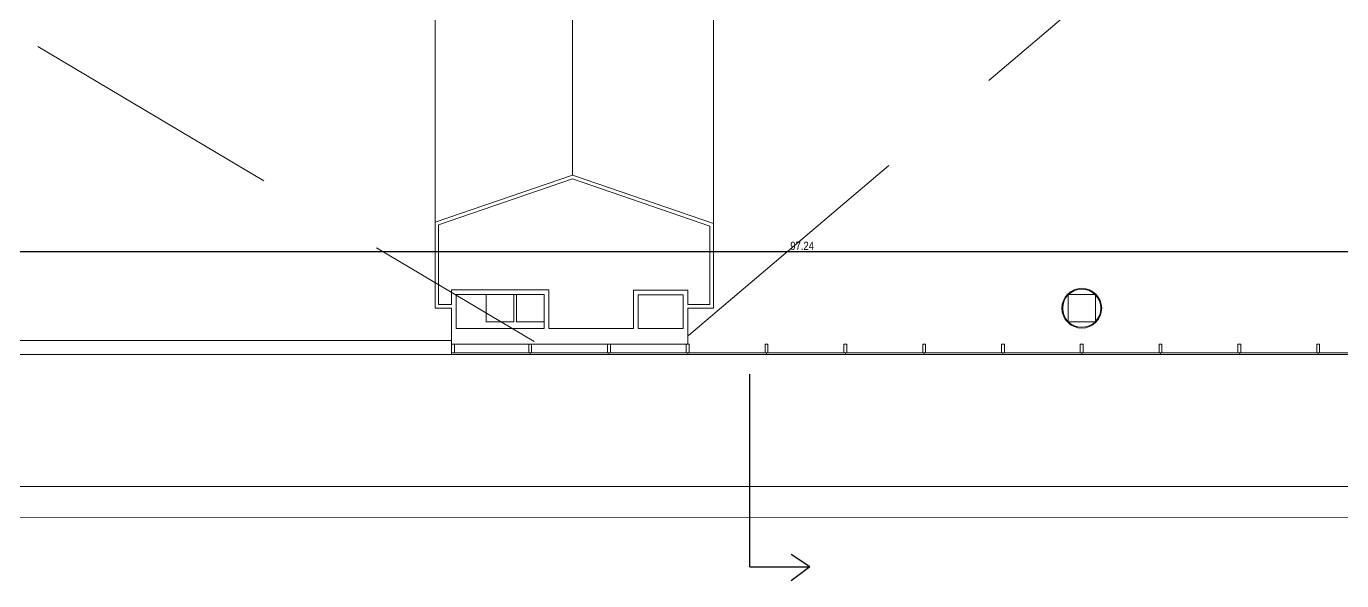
# Model space of a CAD drawing. Header units: millimetres. Extents: x 38 to 139, y 58 to 123.
# Drawn here: x 74.08 to 97.93, y 57.55 to 67.61 of the extents above; entities that cross this region are included whole.
import ezdxf

# ---------------------------------------------------------------- set-up
doc = ezdxf.new("R2010")
doc.units = ezdxf.units.MM
doc.linetypes.add('Hidden', pattern=[7.14375, 4.7625, -2.38125])
for name, color, linetype, lineweight in [('A-----NPP', 7, 'Continuous', 9), ('A-CLNGSUM', 7, 'Continuous', 9), ('A-WALL', 7, 'Continuous', 9), ('A-WALLCWM', 7, 'Continuous', 9), ('DIMENSION', 1, 'Continuous', 25), ('S-COLSPRM', 7, 'Continuous', 9)]:
    doc.layers.add(name, color=color, linetype=linetype, lineweight=lineweight)
doc.layers.add('estructura', color=7, linetype='Continuous')
doc.layers.add('Lineas Rotulo', color=7, linetype='Continuous')
doc.styles.add('ARIALNARROW', font='ARIALN.TTF')
doc.dimstyles.new('C', dxfattribs={"dimscale": 1.5, "dimtxt": 0.15, "dimasz": 0.08, "dimexe": 0.01, "dimexo": 0, "dimgap": 0.025, "dimtad": 1, "dimzin": 0, "dimdsep": 46, "dimtxsty": 'ARIALNARROW', "dimblk": 'OBLIQUE', "dimcen": 0, "dimclrd": 256, "dimclre": 256, "dimclrt": 256, "dimadec": 0, "dimazin": 0, "dimtfac": 1.666667, "dimtofl": 0, "dimtmove": 0, "dimatfit": 0, "dimldrblk": 'OBLIQUE', "dimfxl": 0.1, "dimtolj": 1, "dimtzin": 0, "dimarcsym": 0})

# ---------------------------------------------------------------- blocks, each defined once
blk = doc.blocks.new('_Oblique')
at = {"layer": 'estructura', "color": 0, "lineweight": -2}
blk.add_line((-0.5, -0.5), (0.5, 0.5), dxfattribs=at)
blk = doc.blocks.new('*D73')
at = {"layer": 'Defpoints', "color": 0}
for p in [(136.763166, 77.831209), (39.523379, 68.622821), (136.763166, 63.52282)]:
    blk.add_point(p, dxfattribs=at)
at = {"layer": 'DIMENSION', "lineweight": -2}
for p, q in [((136.763166, 77.831209), (136.763166, 63.51282)), ((39.523379, 68.622821), (39.523379, 63.51282)), ((39.523379, 63.52282), (136.763166, 63.52282))]:
    blk.add_line(p, q, dxfattribs=at)
at = {"layer": 'DIMENSION', "lineweight": -2, "xscale": 0.08, "yscale": 0.08, "zscale": 0.08, "rotation": 180}
blk.add_blockref('_Oblique', (39.523379, 63.52282), dxfattribs=at)
at = {"layer": 'DIMENSION', "lineweight": -2, "xscale": 0.08, "yscale": 0.08, "zscale": 0.08}
blk.add_blockref('_Oblique', (136.763166, 63.52282), dxfattribs=at)
at = {"layer": 'DIMENSION', "insert": (88.143273, 63.624397), "char_height": 0.15, "attachment_point": 5, "style": 'ARIALNARROW'}
blk.add_mtext('\\A1;97.24', dxfattribs=at)

msp = doc.modelspace()

# ---------------------------------------------------------------- linework, layer by layer
at = {"layer": 'A-----NPP', "color": 252, "linetype": 'Hidden'}
for p, q in [((55.866108, 78.193709), (83.286648, 61.891209)), ((86.085145, 61.996209), (104.640587, 77.779209))]:
    msp.add_line(p, q, dxfattribs=at)
at = {"layer": 'A-----NPP', "color": 252, "linetype": 'Continuous'}
for p, q in [((39.488379, 59.259208), (136.088382, 59.259208)), ((51.452887, 58.703906), (137.038482, 58.688668))]:
    msp.add_line(p, q, dxfattribs=at)
at = {"layer": 'A-CLNGSUM', "color": 252}
for p, q in [((81.486487, 68.733709), (81.486487, 64.053709)), ((86.534887, 64.031369), (86.534887, 68.754951)), ((83.978187, 64.91011), (83.978187, 67.878808))]:
    msp.add_line(p, q, dxfattribs=at)
at = {"layer": 'A-WALL', "color": 252, "lineweight": 18}
for p, q in [((83.978187, 64.91011), (81.486487, 64.053709)), ((86.534887, 64.031369), (83.978187, 64.91011)), ((81.551487, 64.007318), (83.978187, 64.841378)), ((83.978187, 64.841378), (86.469887, 63.984977)), ((81.486487, 64.053709), (81.486487, 62.493709)), ((81.551487, 62.558709), (81.551487, 64.007318)), ((86.469887, 63.984977), (86.469887, 62.558709)), ((86.534887, 62.493709), (86.534887, 64.031369)), ((81.785587, 62.828709), (81.785587, 62.558709)), ((83.548387, 62.828709), (81.785587, 62.828709)), ((81.870587, 62.123709), (81.870587, 62.743709)), ((81.870587, 62.743709), (83.463387, 62.743709)), ((83.463387, 62.743709), (83.463387, 62.123709)), ((83.548387, 62.123709), (83.548387, 62.828709)), ((86.069887, 62.823709), (85.083382, 62.823709)), ((85.083382, 62.823709), (85.083382, 62.123709)), ((85.168382, 62.738709), (85.984887, 62.738709)), ((85.168382, 62.123709), (85.168382, 62.738709)), ((85.984887, 62.738709), (85.984887, 62.123709)), ((86.069887, 62.558709), (86.069887, 62.823709)), ((81.486487, 62.493709), (81.785587, 62.493709)), ((81.785587, 62.558709), (81.551487, 62.558709)), ((81.785587, 61.656209), (81.785587, 62.493709)), ((86.469887, 62.558709), (86.069887, 62.558709)), ((86.069887, 61.843709), (86.069887, 62.493709)), ((86.069887, 62.493709), (86.534887, 62.493709)), ((83.463387, 62.123709), (81.870587, 62.123709)), ((85.083382, 62.123709), (83.548387, 62.123709)), ((85.984887, 62.123709), (85.168382, 62.123709)), ((81.785587, 61.906209), (55.891108, 61.906209)), ((81.785587, 61.843709), (86.069887, 61.843709)), ((55.641108, 61.656209), (81.785587, 61.656209))]:
    msp.add_line(p, q, dxfattribs=at)
at = {"layer": 'A-WALL', "color": 252}
for radius, start, end in [(0.361053, 0, 180), (0.346053, 0, 180), (0.361053, 180, 0), (0.346053, 180, 0)]:
    msp.add_arc((93.213387, 62.493709), radius, start, end, dxfattribs=at)
at = {"layer": 'A-WALLCWM', "color": 252, "lineweight": 18, "extrusion": (0, 0, -1)}
for p, q in [((81.837587, 61.843709), (81.785587, 61.843709)), ((81.785587, 61.843709), (81.785587, 61.683709)), ((81.837587, 61.683709), (81.837587, 61.843709)), ((83.237587, 61.843709), (83.185587, 61.843709)), ((83.185587, 61.843709), (83.185587, 61.683709)), ((83.237587, 61.683709), (83.237587, 61.843709)), ((84.666287, 61.843709), (84.614287, 61.843709)), ((84.614287, 61.843709), (84.614287, 61.683709)), ((84.666287, 61.683709), (84.666287, 61.843709)), ((86.094987, 61.843709), (86.042987, 61.843709)), ((86.042987, 61.843709), (86.042987, 61.683709)), ((86.094987, 61.683709), (86.094987, 61.843709)), ((87.523687, 61.843709), (87.471687, 61.843709)), ((87.471687, 61.843709), (87.471687, 61.683709)), ((87.523687, 61.683709), (87.523687, 61.843709)), ((88.952387, 61.843709), (88.900387, 61.843709)), ((88.900387, 61.843709), (88.900387, 61.683709)), ((88.952387, 61.683709), (88.952387, 61.843709)), ((90.381087, 61.843709), (90.329087, 61.843709)), ((90.329087, 61.843709), (90.329087, 61.683709)), ((90.381087, 61.683709), (90.381087, 61.843709)), ((91.809787, 61.843709), (91.757787, 61.843709)), ((91.757787, 61.843709), (91.757787, 61.683709)), ((91.809787, 61.683709), (91.809787, 61.843709)), ((93.238487, 61.843709), (93.186487, 61.843709)), ((93.186487, 61.843709), (93.186487, 61.683709)), ((93.238487, 61.683709), (93.238487, 61.843709)), ((94.667187, 61.843709), (94.615187, 61.843709)), ((94.615187, 61.843709), (94.615187, 61.683709)), ((94.667187, 61.683709), (94.667187, 61.843709)), ((96.095887, 61.843709), (96.043887, 61.843709)), ((96.043887, 61.843709), (96.043887, 61.683709)), ((96.095887, 61.683709), (96.095887, 61.843709)), ((97.524587, 61.843709), (97.472587, 61.843709)), ((97.472587, 61.843709), (97.472587, 61.683709)), ((97.524587, 61.683709), (97.524587, 61.843709)), ((81.785587, 61.683709), (81.837587, 61.683709)), ((83.185587, 61.683709), (83.237587, 61.683709)), ((84.614287, 61.683709), (84.666287, 61.683709)), ((86.042987, 61.683709), (86.094987, 61.683709)), ((87.471687, 61.683709), (87.523687, 61.683709)), ((88.900387, 61.683709), (88.952387, 61.683709)), ((90.329087, 61.683709), (90.381087, 61.683709)), ((91.757787, 61.683709), (91.809787, 61.683709)), ((93.186487, 61.683709), (93.238487, 61.683709)), ((94.615187, 61.683709), (94.667187, 61.683709)), ((96.043887, 61.683709), (96.095887, 61.683709)), ((97.472587, 61.683709), (97.524587, 61.683709))]:
    msp.add_line(p, q, dxfattribs=at)
at = {"layer": 'A-WALLCWM', "color": 252}
for p, q in [((83.211587, 61.681209), (81.785587, 61.681209)), ((81.785587, 61.681209), (81.785587, 61.656209)), ((81.785587, 61.656209), (83.211587, 61.656209)), ((84.640287, 61.681209), (83.211587, 61.681209)), ((83.211587, 61.681209), (83.211587, 61.656209)), ((83.211587, 61.656209), (83.211587, 61.681209)), ((83.211587, 61.656209), (84.640287, 61.656209)), ((86.068987, 61.681209), (84.640287, 61.681209)), ((84.640287, 61.681209), (84.640287, 61.656209)), ((84.640287, 61.656209), (84.640287, 61.681209)), ((84.640287, 61.656209), (86.068987, 61.656209)), ((87.497687, 61.681209), (86.068987, 61.681209)), ((86.068987, 61.681209), (86.068987, 61.656209)), ((86.068987, 61.656209), (86.068987, 61.681209)), ((86.068987, 61.656209), (87.497687, 61.656209)), ((88.926387, 61.681209), (87.497687, 61.681209)), ((87.497687, 61.681209), (87.497687, 61.656209)), ((87.497687, 61.656209), (87.497687, 61.681209)), ((87.497687, 61.656209), (88.926387, 61.656209)), ((90.355087, 61.681209), (88.926387, 61.681209)), ((88.926387, 61.681209), (88.926387, 61.656209)), ((88.926387, 61.656209), (88.926387, 61.681209)), ((88.926387, 61.656209), (90.355087, 61.656209)), ((91.783787, 61.681209), (90.355087, 61.681209)), ((90.355087, 61.681209), (90.355087, 61.656209)), ((90.355087, 61.656209), (90.355087, 61.681209)), ((90.355087, 61.656209), (91.783787, 61.656209)), ((93.212487, 61.681209), (91.783787, 61.681209)), ((91.783787, 61.681209), (91.783787, 61.656209)), ((91.783787, 61.656209), (91.783787, 61.681209)), ((91.783787, 61.656209), (93.212487, 61.656209)), ((94.641187, 61.681209), (93.212487, 61.681209)), ((93.212487, 61.681209), (93.212487, 61.656209)), ((93.212487, 61.656209), (93.212487, 61.681209)), ((93.212487, 61.656209), (94.641187, 61.656209)), ((96.069887, 61.681209), (94.641187, 61.681209)), ((94.641187, 61.681209), (94.641187, 61.656209)), ((94.641187, 61.656209), (94.641187, 61.681209)), ((94.641187, 61.656209), (96.069887, 61.656209)), ((97.498587, 61.681209), (96.069887, 61.681209)), ((96.069887, 61.681209), (96.069887, 61.656209)), ((96.069887, 61.656209), (96.069887, 61.681209)), ((96.069887, 61.656209), (97.498587, 61.656209)), ((98.927287, 61.681209), (97.498587, 61.681209)), ((97.498587, 61.681209), (97.498587, 61.656209)), ((97.498587, 61.656209), (97.498587, 61.681209)), ((97.498587, 61.656209), (98.927287, 61.656209))]:
    msp.add_line(p, q, dxfattribs=at)
at = {"layer": 'Lineas Rotulo', "color": 252}
for p, q in [((87.197296, 57.799435), (87.197296, 61.29509)), ((88.285063, 57.799435), (87.943427, 58.023932)), ((87.197296, 57.799435), (88.285063, 57.799435)), ((88.285063, 57.799435), (87.943427, 57.549625))]:
    msp.add_line(p, q, dxfattribs=at)
at = {"layer": 'S-COLSPRM', "color": 252}
for p, q in [((82.913387, 62.743709), (82.413387, 62.743709)), ((82.413387, 62.743709), (82.413387, 62.243709)), ((82.913387, 62.243709), (82.913387, 62.743709)), ((83.463387, 62.743709), (82.963387, 62.743709)), ((82.963387, 62.743709), (82.963387, 62.243709)), ((83.463387, 62.243709), (83.463387, 62.743709)), ((92.963387, 62.732073), (92.963387, 62.255345)), ((93.450623, 62.743709), (92.976151, 62.743709)), ((93.463387, 62.255345), (93.463387, 62.732073)), ((82.413387, 62.243709), (82.913387, 62.243709)), ((82.963387, 62.243709), (83.463387, 62.243709)), ((92.976151, 62.243709), (93.450623, 62.243709))]:
    msp.add_line(p, q, dxfattribs=at)

# ---------------------------------------------------------------- dimensions: what is measured, and where the dimension line sits
at = {"layer": 'DIMENSION'}
dim = msp.add_linear_dim(base=(136.763166, 63.52282), p1=(39.523379, 68.622821), p2=(136.763166, 77.831209), dimstyle='C', override={"dimscale": 1, "dimlfac": 1, "dimtxsty": 'ARIALNARROW', "dimtolj": 1}, dxfattribs=at)
dim.commit()
dim.dimension.update_dxf_attribs({"geometry": '*D73', "text_midpoint": (88.143273, 63.624397)})

doc.saveas('drawing.dxf')
